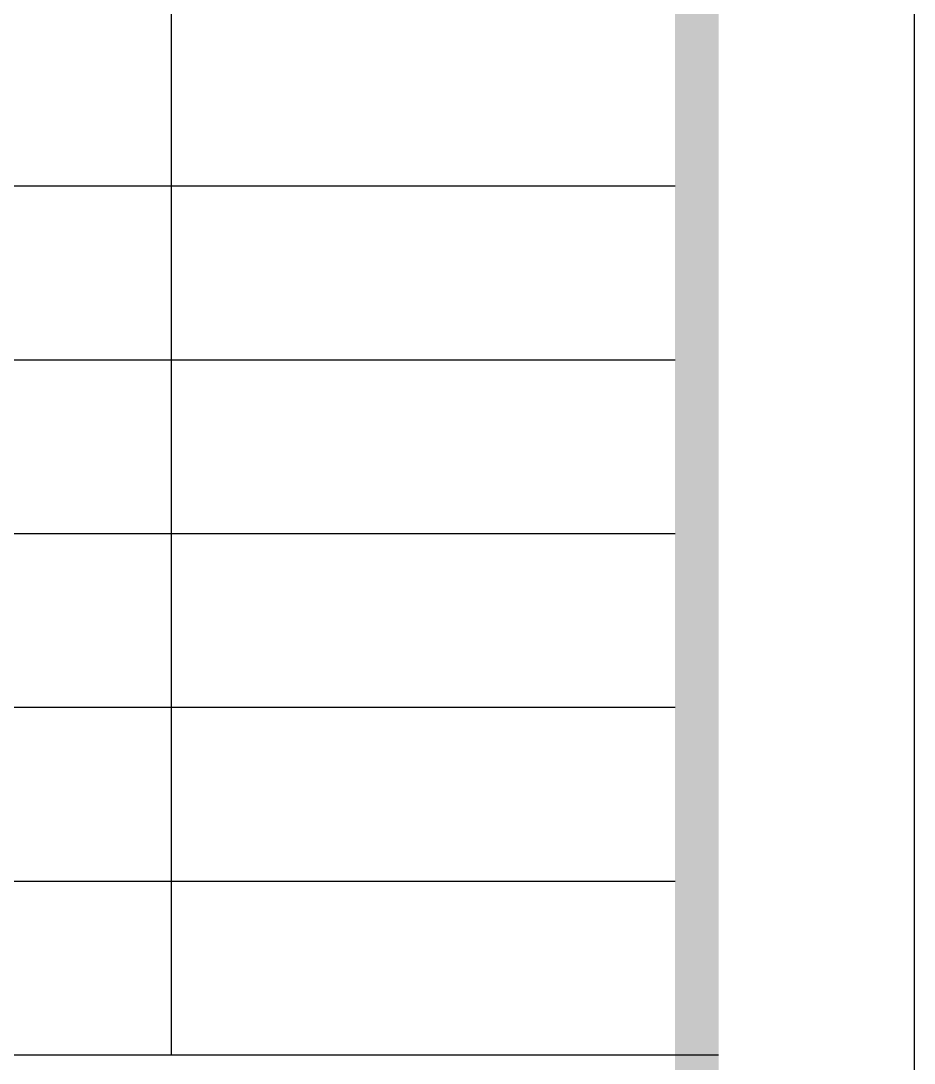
# Paper-space layout 'Layout1' of a CAD drawing. Header units: millimetres. Extents: x 0 to 841, y -74 to 594.
# Drawn here: x 799.89 to 841, y 34.62 to 82.6 of the extents above; entities that cross this region are included whole.
import ezdxf

# ---------------------------------------------------------------- set-up
doc = ezdxf.new("R2010")
doc.units = ezdxf.units.MM
doc.layers.add('TB_A1$0$上海中建-图名', color=7, linetype='Continuous')
doc.layers.add('TB_A1$0$上海中建-图框', color=24, linetype='Continuous')

# ---------------------------------------------------------------- blocks, each defined once
blk = doc.blocks.new('TB_A1$0$上海中建A1图框F版')
at = {"layer": 'TB_A1$0$上海中建-图框'}
for p, q in [((84100, 59400), (84100, 0)), ((80682.8, 3500), (80682.8, 9900)), ((76060, 7500), (83000, 7500)), ((76060, 6700), (83000, 6700)), ((76060, 5900), (83000, 5900)), ((76060, 5100), (83000, 5100)), ((76060, 4300), (83000, 4300)), ((76060, 3500), (83200, 3500))]:
    blk.add_line(p, q, dxfattribs=at)
blk.add_trace([(83000, 900), (83200, 900), (83000, 58300), (83200, 58500)], dxfattribs=at)
blk = doc.blocks.new('TB_A1', base_point=(71770.76, 112758.286))
at = {"layer": 'TB_A1$0$上海中建-图名', "xscale": 0.01, "yscale": 0.01, "zscale": 0.01}
blk.add_blockref('TB_A1$0$上海中建A1图框F版', (0, 0), dxfattribs=at)

psp = doc.layouts.get("Layout1")

# ---------------------------------------------------------------- block references
psp.add_blockref('TB_A1', (71770.76, 112758.286))

doc.saveas('drawing.dxf')
